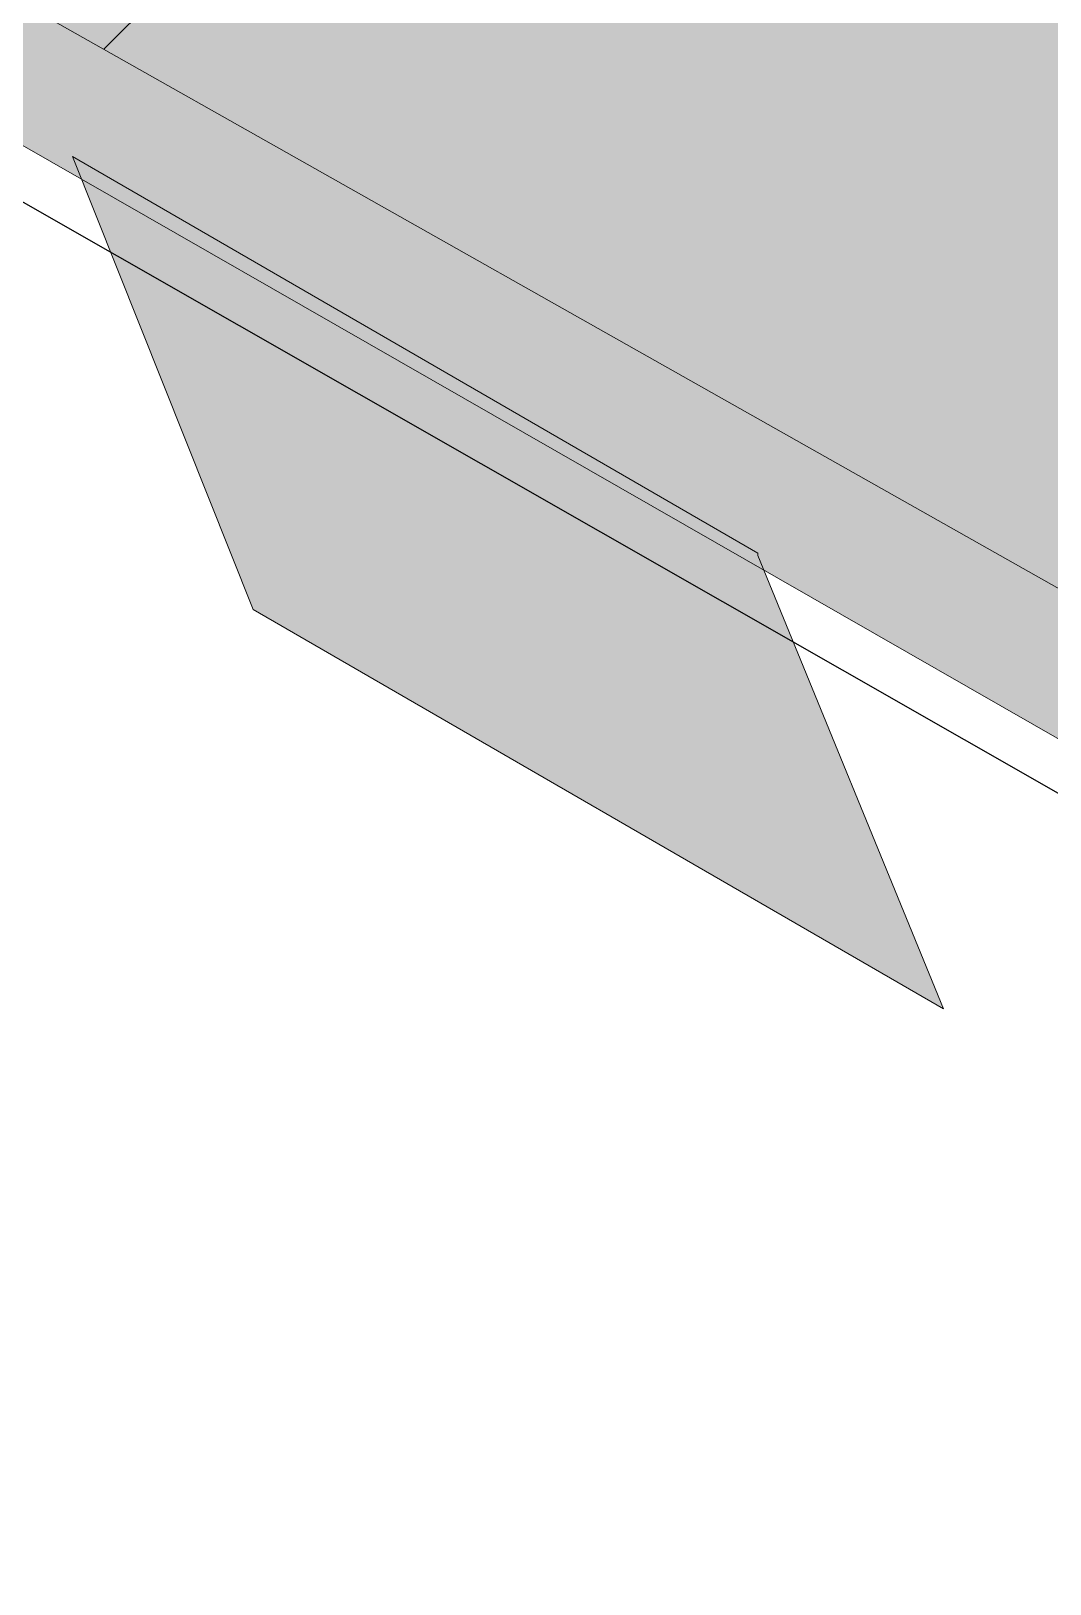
# Model space of a CAD drawing. Extents: x -1392 to 5791, y -3809 to 1722.
# Drawn here: x 5064.05 to 5068.39, y -2069.81 to -2063.2 of the extents above; entities that cross this region are included whole.
import ezdxf

# ---------------------------------------------------------------- set-up
doc = ezdxf.new("R2010")
doc.units = 0
doc.header["$MEASUREMENT"] = 0
for name, color, linetype, lineweight in [('.ATI-HATCH', 7, 'Continuous', 0), ('G-ANNO-TTLB', 7, 'Continuous', 0), ('Layer 12', 7, 'Continuous', 0), ('TYVEK', 7, 'Continuous', 0), ('X-REF - TRACED', 7, 'Continuous', 0)]:
    doc.layers.add(name, color=color, linetype=linetype, lineweight=lineweight)

# ---------------------------------------------------------------- blocks, each defined once
blk = doc.blocks.new('Block_926')
at = {"layer": 'X-REF - TRACED', "true_color": 0x848484, "transparency": 33554687}
h = blk.add_hatch(color=252, dxfattribs=at)
h.dxf.hatch_style = 2
edge = h.paths.add_edge_path()
edge.add_spline(control_points=[(5067.1499, -2065.4299), (5067.1499, -2065.4299), (5067.1499, -2065.4199), (5067.1499, -2065.4199), (5067.1499, -2065.4199), (5064.23, -2063.73), (5064.23, -2063.73), (5064.23, -2063.73), (5065, -2065.6599), (5065, -2065.6599), (5065, -2065.6599), (5067.9399, -2067.3599), (5067.9399, -2067.3599), (5067.9399, -2067.3599), (5067.1499, -2065.4299), (5067.1499, -2065.4299)], knot_values=[0, 0, 0, 0, 1, 1, 1, 2, 2, 2, 3, 3, 3, 4, 4, 4, 5, 5, 5, 5], degree=3, periodic=0)
at = {"layer": 'X-REF - TRACED'}
blk.add_open_spline([(5067.1499, -2065.4299), (5067.1499, -2065.4299), (5067.1499, -2065.4199), (5067.1499, -2065.4199), (5067.1499, -2065.4199), (5064.23, -2063.73), (5064.23, -2063.73), (5064.23, -2063.73), (5065, -2065.6599), (5065, -2065.6599), (5065, -2065.6599), (5067.9399, -2067.3599), (5067.9399, -2067.3599), (5067.9399, -2067.3599), (5067.1499, -2065.4299), (5067.1499, -2065.4299)], degree=3, knots=[0, 0, 0, 0, 1, 1, 1, 2, 2, 2, 3, 3, 3, 4, 4, 4, 5, 5, 5, 5], dxfattribs=at)
blk = doc.blocks.new('Block_925')
at = {"layer": 'X-REF - TRACED'}
blk.add_blockref('Block_926', (0, 0), dxfattribs=at)
blk = doc.blocks.new('Block_924')
at = {"layer": 'X-REF - TRACED'}
blk.add_blockref('Block_925', (0, 0), dxfattribs=at)
blk = doc.blocks.new('Block_923')
at = {"layer": 'X-REF - TRACED'}
blk.add_blockref('Block_924', (0, 0), dxfattribs=at)
blk = doc.blocks.new('Block_922')
at = {"layer": 'X-REF - TRACED'}
blk.add_blockref('Block_923', (0, 0), dxfattribs=at)

msp = doc.modelspace()

# ---------------------------------------------------------------- hatches: boundary and pattern name
at = {"layer": '.ATI-HATCH', "true_color": 0x808080, "transparency": 33554483}
msp.add_hatch(color=8, dxfattribs=at).paths.add_polyline_path([(5086.2667, -2076.4303), (5086.1414, -2069.5793), (5057.4874, -2053.1094), (5057.5219, -2059.9604)])
at = {"layer": 'G-ANNO-TTLB', "true_color": 0xff00ff, "transparency": 33554687}
h = msp.add_hatch(color=6, dxfattribs=at)
edge = h.paths.add_edge_path()
edge.add_spline(control_points=[(5472, -3692.6035), (5472, -3692.6035), (2542.482, -3692.6035), (2542.482, -3692.6035), (2542.482, -3692.6035), (2542.482, -1235.6035), (2542.482, -1235.6035), (2542.482, -1235.6035), (5472, -1235.6035), (5472, -1235.6035), (5472, -1235.6035), (5472, -3692.6035), (5472, -3692.6035)], knot_values=[0, 0, 0, 0, 1, 1, 1, 2, 2, 2, 3, 3, 3, 4, 4, 4, 4], degree=3, periodic=0)
edge = h.paths.add_edge_path()
edge.add_spline(control_points=[(2551.482, -1244.6035), (2551.482, -1244.6035), (2551.482, -3683.6035), (2551.482, -3683.6035), (2551.482, -3683.6035), (5463, -3683.6035), (5463, -3683.6035), (5463, -3683.6035), (5463, -1244.6035), (5463, -1244.6035), (5463, -1244.6035), (2551.482, -1244.6035), (2551.482, -1244.6035)], knot_values=[0, 0, 0, 0, 1, 1, 1, 2, 2, 2, 3, 3, 3, 4, 4, 4, 4], degree=3, periodic=0)
edge.add_line((2551.482, -1244.6035), (2551.482, -1244.6035))
at = {"layer": 'Layer 12', "true_color": 0x000000, "transparency": 33554687}
h = msp.add_hatch(dxfattribs=at)
h.set_pattern_fill('_U', color=18, scale=10, angle=44.99999, style=2, pattern_type=0)
h.set_pattern_definition([(45, (0, 0), (-7.071067, 7.071069), [])])
h.paths.add_polyline_path([(5063.3955, -2062.7259), (5063.3671, -2057.1437), (5085.8321, -2070.0318), (5085.892, -2075.4311)])

# ---------------------------------------------------------------- linework, layer by layer
at = {"layer": '.ATI-HATCH'}
msp.add_lwpolyline([(5086.2667, -2076.4303), (5086.1414, -2069.5793), (5057.4874, -2053.1094), (5057.5219, -2059.9604)], close=True, dxfattribs=at)
at = {"layer": 'G-ANNO-TTLB'}
for points in [[(5472, -3692.6035), (5472, -3692.6035), (2542.482, -3692.6035), (2542.482, -3692.6035), (2542.482, -3692.6035), (2542.482, -1235.6035), (2542.482, -1235.6035), (2542.482, -1235.6035), (5472, -1235.6035), (5472, -1235.6035), (5472, -1235.6035), (5472, -3692.6035), (5472, -3692.6035)], [(2551.482, -1244.6035), (2551.482, -1244.6035), (2551.482, -3683.6035), (2551.482, -3683.6035), (2551.482, -3683.6035), (5463, -3683.6035), (5463, -3683.6035), (5463, -3683.6035), (5463, -1244.6035), (5463, -1244.6035), (5463, -1244.6035), (2551.482, -1244.6035), (2551.482, -1244.6035)]]:
    msp.add_open_spline(points, degree=3, knots=[0, 0, 0, 0, 1, 1, 1, 2, 2, 2, 3, 3, 3, 4, 4, 4, 4], dxfattribs=at)
at = {"layer": 'Layer 12'}
msp.add_lwpolyline([(5063.3955, -2062.7259), (5063.3671, -2057.1437), (5085.8321, -2070.0318), (5085.892, -2075.4311)], close=True, dxfattribs=at)
at = {"layer": 'TYVEK', "color": 18, "lineweight": 25, "true_color": 0x000000}
msp.add_line((5063.0986, -2063.3986), (5086.1605, -2076.5654), dxfattribs=at)

# ---------------------------------------------------------------- block references
at = {"layer": 'X-REF - TRACED'}
msp.add_blockref('Block_922', (0, 0), dxfattribs=at)

doc.saveas('drawing.dxf')
